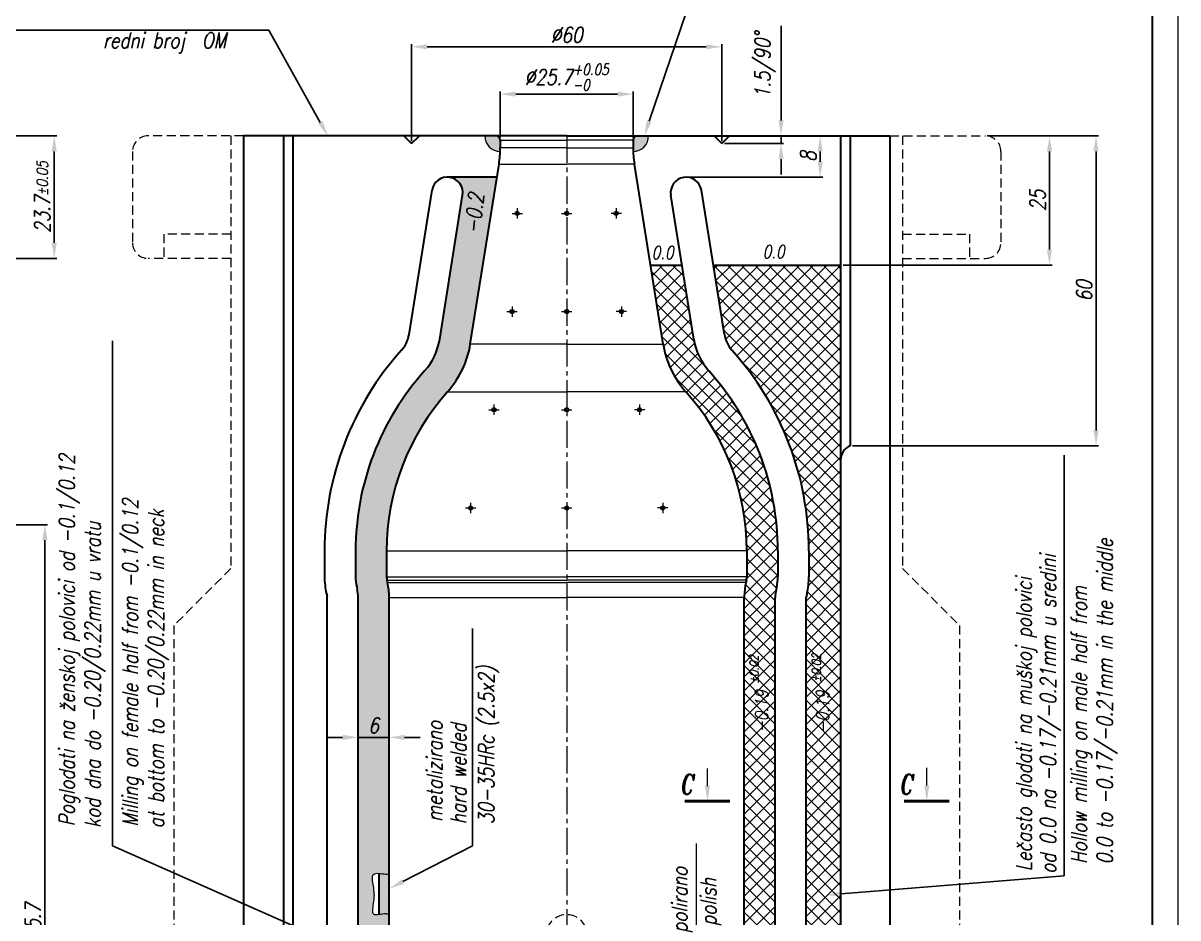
# Model space of a CAD drawing. Extents: x -409 to 828, y -94 to 506.
# Drawn here: x 208.1 to 431.5, y 128.1 to 301.3 of the extents above; entities that cross this region are included whole.
import ezdxf
from ezdxf import colors
from ezdxf.entities.mleader import LeaderData, LeaderLine
from ezdxf.math import Vec2, Vec3

# ---------------------------------------------------------------- set-up
doc = ezdxf.new("R2010")
doc.units = 0
doc.header["$LTSCALE"] = 7
doc.header["$MEASUREMENT"] = 0
doc.linetypes.add('CENTER2', pattern=[1.125, 0.75, -0.125, 0.125, -0.125])
doc.linetypes.add('HIDDEN', pattern=[0.375, 0.25, -0.125])
doc.layers.get('0').update_dxf_attribs({"linetype": 'CONTINUOUS', "lineweight": 15})
for name, color, linetype, lineweight in [('1', 1, 'CENTER2', 15), ('2', 2, 'HIDDEN', 15), ('3', 3, 'CONTINUOUS', 30), ('4', 5, 'CONTINUOUS', 50), ('8', 252, 'CONTINUOUS', 15), ('ENGLISH', 252, 'CONTINUOUS', 18)]:
    doc.layers.add(name, color=color, linetype=linetype, lineweight=lineweight)
doc.styles.add('ITALICT', font='ITALICT.shx', dxfattribs={"width": 0.8, "height": 3})
doc.styles.get("Standard").update_dxf_attribs({"font": 'isocp.shx', "height": 3})
doc.dimstyles.get("Standard").update_dxf_attribs({"dimtxt": 3, "dimasz": 3, "dimexe": 0.5, "dimexo": 0.5, "dimgap": 0.8, "dimtad": 1, "dimdsep": 46, "dimtxsty": 'ITALICT', "dimcen": 0.09, "dimazin": 2, "dimtfac": 1, "dimtmove": 0, "dimatfit": 3, "dimfxl": 1, "dimtolj": 1, "dimtzin": 0, "dimarcsym": 0})
doc.dimstyles.new('Standard$0', dxfattribs={"dimtxt": 3, "dimasz": 3, "dimexe": 0.5, "dimexo": 0.5, "dimgap": 0.8, "dimtad": 1, "dimdsep": 46, "dimtxsty": 'ITALICT', "dimcen": 0.09, "dimazin": 2, "dimtfac": 1, "dimtmove": 0, "dimatfit": 3, "dimfxl": 1, "dimtolj": 1, "dimtzin": 0, "dimarcsym": 0})

# ---------------------------------------------------------------- blocks, each defined once
blk = doc.blocks.new('*D11')
at = {"color": 0, "linetype": 'ByBlock', "lineweight": -2, "transparency": 16777216}
for p, q in [((300.4060759354109, 279.1682538731642), (300.4060759354109, 288.0477000788716)), ((303.4060759354109, 287.5477000788716), (323.106075935411, 287.5477000788716)), ((326.106075935411, 279.1682538731645), (326.106075935411, 288.0477000788716))]:
    blk.add_line(p, q, dxfattribs=at)
at = {"color": 0, "transparency": 16777216}
for points in [[(303.4060759354109, 288.0477000788716), (303.4060759354109, 287.0477000788716), (300.4060759354109, 287.5477000788716)], [(323.106075935411, 287.0477000788716), (323.106075935411, 288.0477000788716), (326.106075935411, 287.5477000788716)]]:
    blk.add_solid(points, dxfattribs=at)
at = {"color": 0, "transparency": 16777216, "insert": (313.256075935411, 290.8327000788716), "char_height": 3, "attachment_point": 5, "style": 'ITALICT'}
blk.add_mtext('\\A1;%%c25.7{}{\\H0.71x;\\C3;\\S+0.05^ -0;}', dxfattribs=at)
blk = doc.blocks.new('*D22')
at = {"color": 0, "lineweight": -2, "transparency": 16777216}
for p, q in [((161.2258858793589, 279.4682538731645), (214.6031595607306, 279.4682538731645)), ((214.1031595607306, 276.4682538731645), (214.1031595607306, 258.7682538731644)), ((161.2258858793589, 255.7682538731644), (214.6031595607306, 255.7682538731644))]:
    blk.add_line(p, q, dxfattribs=at)
at = {"color": 0, "transparency": 16777216}
for points in [[(213.6031595607306, 276.4682538731645), (214.6031595607306, 276.4682538731645), (214.1031595607306, 279.4682538731645)], [(213.6031595607306, 258.7682538731644), (214.6031595607306, 258.7682538731644), (214.1031595607306, 255.7682538731644)]]:
    blk.add_solid(points, dxfattribs=at)
at = {"color": 0, "transparency": 16777216, "insert": (211.8031595607306, 267.6182538731645), "char_height": 3, "attachment_point": 5, "rotation": 90, "style": 'ITALICT'}
blk.add_mtext('\\A1;23.7{}{\\H0.71x;\\C3;%%p0.05}', dxfattribs=at)
blk = doc.blocks.new('*D33')
at = {"color": 0, "lineweight": -2, "transparency": 16777216}
for p, q in [((283.2560759354109, 278.4682538731645), (283.2560759354109, 297.208543599171)), ((343.2560759354109, 278.4682538731645), (343.2560759354109, 297.208543599171)), ((286.2560759354109, 296.708543599171), (340.2560759354109, 296.708543599171))]:
    blk.add_line(p, q, dxfattribs=at)
at = {"color": 0, "transparency": 16777216}
for points in [[(286.2560759354109, 297.208543599171), (286.2560759354109, 296.208543599171), (283.2560759354109, 296.708543599171)], [(340.2560759354109, 297.208543599171), (340.2560759354109, 296.208543599171), (343.2560759354109, 296.708543599171)]]:
    blk.add_solid(points, dxfattribs=at)
at = {"color": 0, "transparency": 16777216, "insert": (313.2560759354109, 299.008543599171), "char_height": 3, "attachment_point": 5, "style": 'ITALICT'}
blk.add_mtext('\\A1;%%c60', dxfattribs=at)
blk = doc.blocks.new('*D34')
at = {"color": 0, "lineweight": -2, "transparency": 16777216}
for p, q in [((354.7206842005839, 282.4682538731645), (354.7206842005839, 300.7825395874502)), ((354.7206842005839, 277.9682538731645), (354.7206842005839, 279.4682538731645)), ((343.7560759354109, 277.9682538731645), (355.2206842005839, 277.9682538731645)), ((354.7206842005839, 274.9682538731645), (354.7206842005839, 271.9682538731645))]:
    blk.add_line(p, q, dxfattribs=at)
at = {"color": 0, "transparency": 16777216}
for points in [[(354.2206842005839, 282.4682538731645), (355.2206842005839, 282.4682538731645), (354.7206842005839, 279.4682538731645)], [(354.2206842005839, 274.9682538731645), (355.2206842005839, 274.9682538731645), (354.7206842005839, 277.9682538731645)]]:
    blk.add_solid(points, dxfattribs=at)
at = {"color": 0, "transparency": 16777216, "insert": (351.6349699148695, 293.1253967303074), "char_height": 3, "attachment_point": 5, "rotation": 90, "style": 'ITALICT'}
blk.add_mtext('\\A1;1.5/90%%D', dxfattribs=at)
blk = doc.blocks.new('*D35')
at = {"color": 0, "lineweight": -2, "transparency": 16777216}
for p, q in [((362.7995983429122, 279.4682538731645), (362.7995983429122, 279.4682538731645)), ((362.2995983429122, 274.4682538731645), (362.2995983429122, 276.4682538731645)), ((336.8530446913778, 271.4682538731645), (362.7995983429122, 271.4682538731645))]:
    blk.add_line(p, q, dxfattribs=at)
at = {"color": 0, "transparency": 16777216}
for points in [[(362.7995983429122, 276.4682538731645), (361.7995983429122, 276.4682538731645), (362.2995983429122, 279.4682538731645)], [(361.7995983429122, 274.4682538731645), (362.7995983429122, 274.4682538731645), (362.2995983429122, 271.4682538731645)]]:
    blk.add_solid(points, dxfattribs=at)
at = {"color": 0, "transparency": 16777216, "insert": (359.9995983429122, 275.4682538731645), "char_height": 3, "attachment_point": 5, "rotation": 90, "style": 'ITALICT'}
blk.add_mtext('\\A1;8', dxfattribs=at)
blk = doc.blocks.new('*D38')
at = {"color": 0, "lineweight": -2, "transparency": 16777216}
for p, q in [((394.756075935411, 279.4682538731645), (416.1579726060618, 279.4682538731645)), ((415.6579726060618, 222.4682538731645), (415.6579726060618, 276.4682538731645)), ((368.5759210578985, 219.4682538731645), (416.1579726060618, 219.4682538731645))]:
    blk.add_line(p, q, dxfattribs=at)
at = {"color": 0, "transparency": 16777216}
for points in [[(415.1579726060618, 276.4682538731645), (416.1579726060618, 276.4682538731645), (415.6579726060618, 279.4682538731645)], [(415.1579726060618, 222.4682538731645), (416.1579726060618, 222.4682538731645), (415.6579726060618, 219.4682538731645)]]:
    blk.add_solid(points, dxfattribs=at)
at = {"color": 0, "transparency": 16777216, "insert": (413.3579726060618, 249.4682538731646), "char_height": 3, "attachment_point": 5, "rotation": 90, "style": 'ITALICT'}
blk.add_mtext('\\A1;60', dxfattribs=at)
blk = doc.blocks.new('*D91')
at = {"color": 0, "lineweight": -2, "transparency": 16777216}
for p, q in [((148.2258858793589, 204.2182538731645), (212.8001589766388, 204.2182538731645)), ((212.3001589766388, 51.51825387316444), (212.3001589766388, 201.2182538731645)), ((147.3758858793589, 48.51825387316444), (212.8001589766388, 48.51825387316444))]:
    blk.add_line(p, q, dxfattribs=at)
at = {"color": 0, "transparency": 16777216}
for points in [[(212.8001589766388, 201.2182538731645), (211.8001589766388, 201.2182538731645), (212.3001589766388, 204.2182538731645)], [(211.8001589766388, 51.51825387316444), (212.8001589766388, 51.51825387316444), (212.3001589766388, 48.51825387316444)]]:
    blk.add_solid(points, dxfattribs=at)
at = {"color": 0, "transparency": 16777216, "insert": (210.0001589766388, 126.3682538731645), "char_height": 3, "attachment_point": 5, "rotation": 90, "style": 'ITALICT'}
blk.add_mtext('\\A1;155.7', dxfattribs=at)
blk = doc.blocks.new('*D92')
at = {"color": 0, "lineweight": -2, "transparency": 16777216}
for p, q in [((394.756075935411, 279.4682538731645), (407.1579726060618, 279.4682538731645)), ((406.6579726060618, 257.4682538731645), (406.6579726060618, 276.4682538731645)), ((366.7560684379132, 254.4682538731645), (407.1579726060618, 254.4682538731645))]:
    blk.add_line(p, q, dxfattribs=at)
at = {"color": 0, "transparency": 16777216}
for points in [[(406.1579726060618, 276.4682538731645), (407.1579726060618, 276.4682538731645), (406.6579726060618, 279.4682538731645)], [(406.1579726060618, 257.4682538731645), (407.1579726060618, 257.4682538731645), (406.6579726060618, 254.4682538731645)]]:
    blk.add_solid(points, dxfattribs=at)
at = {"color": 0, "transparency": 16777216, "insert": (404.3579726060617, 266.9682538731646), "char_height": 3, "attachment_point": 5, "rotation": 90, "style": 'ITALICT'}
blk.add_mtext('\\A1;25', dxfattribs=at)
blk = doc.blocks.new('A$C06FE1C3C')
for p, q in [((-9.216942304081613, 5.321404120366878), (-9.216942304081726, 21.93393001629147)), ((-9.216942304081613, 5.321404120366878), (0, 0)), ((-4.758051151250129, 2.747062112992353), (-4.758051151250129, -2.747062112991898)), ((-4.758051151250129, -2.747062112991898), (0, 0))]:
    blk.add_line(p, q)
at = {"style": 'ITALICT', "width": 0.8}
for s, p in [('polirano', (-11.02327012145417, 4.682378787351581)), ('N5', (-5.37577021629204, -2.364104310320499))]:
    blk.add_text(s, height=3, rotation=90, dxfattribs=at).set_placement(p)
at = {"layer": 'ENGLISH', "style": 'ITALICT', "width": 0.8}
blk.add_text('polish', height=3, rotation=90, dxfattribs=at).set_placement((-5.45181787415828, 6.02467404780532))
blk = doc.blocks.new('*D138')
at = {"color": 0, "lineweight": -2, "transparency": 16777216}
for p, q in [((272.9060759354109, 163.5602757656089), (272.9060759354109, 162.575832719063)), ((278.9060759354109, 163.5602757656089), (278.9060759354109, 162.575832719063)), ((269.9060759354109, 163.075832719063), (266.9060759354109, 163.075832719063)), ((272.9060759354109, 163.075832719063), (278.9060759354109, 163.075832719063)), ((281.9060759354109, 163.075832719063), (284.9060759354109, 163.075832719063))]:
    blk.add_line(p, q, dxfattribs=at)
at = {"color": 0, "transparency": 16777216}
for points in [[(269.9060759354109, 162.575832719063), (269.9060759354109, 163.575832719063), (272.9060759354109, 163.075832719063)], [(281.9060759354109, 163.575832719063), (281.9060759354109, 162.575832719063), (278.9060759354109, 163.075832719063)]]:
    blk.add_solid(points, dxfattribs=at)
at = {"color": 0, "transparency": 16777216, "insert": (275.9060759354109, 165.375832719063), "char_height": 3, "attachment_point": 5, "style": 'ITALICT'}
blk.add_mtext('\\A1;6', dxfattribs=at)

msp = doc.modelspace()

# ---------------------------------------------------------------- hatches: boundary and pattern name
h = msp.add_hatch(color=256)
h.paths.add_polyline_path([(300.3938230578495, 276.4682788954368, 0.008751697900614546), (300.4060759354109, 277.1682538731651), (300.406075935411, 278.6682538731645, 0.4142135623731159), (299.606075935411, 279.4682538731645), (297.4060759354109, 279.4682538731645, 0.4130178027874631)])
h.paths.add_polyline_path([(329.106075935411, 279.4682538731645), (326.9060759354109, 279.4682538731645, 0.4142135623731575), (326.106075935411, 278.6682538731645), (326.1060759354111, 277.168253873165, 0.008751697900856026), (326.1183288129723, 276.4682788954369, 0.4130178027874687)])
h.paths.add_polyline_path([(279.5333580301135, 81.68490422489064, 0.3883639287279852), (277.9869984266874, 77.94219247158607), (280.806075935411, 78.96825387316424, -0.04156546422478501)])
h.paths.add_polyline_path([(346.9787938407084, 81.68490422489063, -0.04156546422474881), (345.7060759354109, 78.96825387316423), (348.5251534441345, 77.94219247158607, 0.3883639287280085)])
h = msp.add_hatch(color=256)
edge = h.paths.add_edge_path()
edge.add_line((278.9060759354109, 128.749150808498), (278.9060759354109, 136.6569033915222))
edge.add_spline(control_points=[(278.9060759354109, 136.6569033915222), (278.7111361818278, 136.6316320815887), (278.0788908116548, 136.593524076839), (277.3439625013536, 136.7244050142592), (276.9060759354109, 136.7590594728285)], knot_values=[12.88535559691017, 12.88535559691017, 12.88535559691017, 12.88535559691017, 13.45474705240209, 14.65990577354279, 14.65990577354279, 14.65990577354279, 14.65990577354279], degree=3, periodic=0)
edge.add_line((276.9060759354109, 136.7590594728285), (276.9060759354109, 128.7580115705303))
edge.add_spline(control_points=[(276.9060759354109, 128.7580115705303), (277.3490678178024, 128.8234984230441), (278.1112971713142, 128.9903799768045), (278.7154404899704, 128.8265460481843), (278.9060759354109, 128.749150808498)], knot_values=[0.9986181735380555, 0.9986181735380555, 0.9986181735380555, 0.9986181735380555, 2.230428748431357, 2.846924456898224, 2.846924456898224, 2.846924456898224, 2.846924456898224], degree=3, periodic=0)
edge = h.paths.add_edge_path(flags=16)
edge.add_arc((278.0442163523935, 132.9000203592459), 0.6094960017037465, 0, 180)
edge.add_arc((278.0442163523935, 132.9000203592459), 0.6094960017037465, 180, 360)
h.paths.add_polyline_path([(278.6537123540973, 132.9000203592459, 0.9999999999999999), (277.4347203506898, 132.9000203592459, 0.9999999999999999)], flags=16)
at = {"layer": '8'}
h = msp.add_hatch(dxfattribs=at)
h.set_pattern_fill('DOTS', color=256, scale=15, angle=45, style=0)
h.set_pattern_definition([(45, (-2402.384704347104, -16.39003220883933), (-0.331456303681194, 0.9943689110435826), [0, -0.9375])])
edge = h.paths.add_edge_path()
edge.add_arc((265.9060759354054, 96.96825387316501), 7.000000000005518, 347.3196165081959, 360, ccw=False)
edge.add_line((272.7353442280935, 95.43166850730967), (272.6255881305325, 94.94386362926039))
edge.add_arc((281.4060759354128, 92.96825387316419), 9.000000000001883, 167.3196165081917, 179.9999999999981)
edge.add_line((272.4060759354109, 92.96825387316419), (272.4060759354109, 75.9109006267262))
edge.add_line((272.4060759354109, 75.9109006267262), (280.806075935411, 78.96825387316423))
edge.add_arc((296.4810759354108, 87.96825387316437), 18.07499999999987, 179.9999999999996, 209.8628343562758, ccw=False)
edge.add_line((278.4060759354109, 87.96825387316437), (278.4060759354109, 92.96825387316403))
edge.add_arc((281.4060759354147, 92.96825387316403), 3.000000000003755, 167.3196165081961, 180, ccw=False)
edge.add_line((278.4792466671182, 93.62679045853011), (278.5890027646792, 94.11459533657913))
edge.add_arc((265.9060759354075, 96.96825387316485), 13.00000000000342, 347.3196165081916, 359.9999999999984)
edge.add_line((278.9060759354109, 96.96825387316449), (278.9060759354109, 128.749150808498))
edge.add_spline(control_points=[(278.9060759354109, 128.749150808498), (278.7154404899704, 128.8265460481843), (278.1112971713143, 128.9903799768045), (277.3490678178024, 128.8234984230441), (276.906075935411, 128.7580115705303)], knot_values=[0.9986181735380553, 0.9986181735380553, 0.9986181735380553, 0.9986181735380553, 1.615113882004922, 2.846924456898192, 2.846924456898192, 2.846924456898192, 2.846924456898192], degree=3, periodic=0)
edge.add_spline(control_points=[(276.906075935411, 128.7580115705303), (276.5158110667747, 128.7003192765864), (275.3973166106425, 128.6272526844447), (276.1901901338948, 131.8353702153751), (275.9772093064571, 133.7703924849665), (275.3908546349641, 136.737628473534), (276.4678172810602, 136.7937433785727), (276.9060759354109, 136.7590594728285)], knot_values=[2.846924456898192, 2.846924456898192, 2.846924456898192, 2.846924456898192, 3.932119042406433, 6.418787099885904, 9.439016894986786, 11.67917280783765, 12.88535559691017, 12.88535559691017, 12.88535559691017, 12.88535559691017], degree=3, periodic=0)
edge.add_spline(control_points=[(276.9060759354109, 136.7590594728285), (277.3439625013535, 136.7244050142592), (278.0788908116548, 136.593524076839), (278.7111361818278, 136.6316320815887), (278.9060759354109, 136.6569033915222)], knot_values=[12.88535559691017, 12.88535559691017, 12.88535559691017, 12.88535559691017, 14.09051431805087, 14.65990577354279, 14.65990577354279, 14.65990577354279, 14.65990577354279], degree=3, periodic=0)
edge.add_line((278.9060759354109, 136.6569033915222), (278.9060759354109, 190.1682538731641))
edge.add_arc((265.9060759354078, 190.1682538731641), 13.00000000000313, 0, 12.68038349180704)
edge.add_line((278.5890027646792, 193.0219124097498), (278.4792466671182, 193.5097172877989))
edge.add_arc((281.4060759354144, 194.1682538731649), 3.000000000003524, 180, 192.6803834918013, ccw=False)
edge.add_line((278.4060759354109, 194.1682538731649), (278.4060759354109, 199.1682538731646))
edge.add_arc((324.4661850796264, 199.1682538731646), 46.06010914421559, 138.0402976089024, 180, ccw=False)
edge.add_arc((276.8301104551433, 241.9993404568542), 18.00000000000042, 318.0402976089027, 350.9507970540719)
edge.add_line((294.606075935411, 239.1682538731645), (299.7503307864167, 271.4682538731646))
edge.add_line((299.7503307864167, 271.4682538731646), (290.1591071794441, 271.4682538731645))
edge.add_arc((290.1591071794441, 268.4682538731645), 3.000000000000051, -9.049202945928016, 90, ccw=False)
edge.add_line((293.1217680928219, 267.9964061092163), (288.6807541086552, 240.1119494010609))
edge.add_arc((276.8301104551442, 241.9993404568538), 11.99999999999946, 318.0402976089019, 350.9507970540722, ccw=False)
edge.add_arc((324.4661850796271, 199.1682538731645), 52.06010914421618, 138.0402976089029, 180)
edge.add_line((272.4060759354109, 199.1682538731645), (272.4060759354109, 194.168253873165))
edge.add_arc((281.4060759354168, 194.168253873165), 9.000000000005912, 180, 192.6803834918033)
edge.add_line((272.6255881305327, 192.1926441170681), (272.7353442280935, 191.7048392390193))
edge.add_arc((265.9060759354056, 190.1682538731639), 7.000000000005286, -1.1368683772161603e-13, 12.680383491803127, ccw=False)
edge.add_line((272.9060759354109, 190.1682538731639), (272.9060759354109, 121.0976675978491))
edge.add_line((272.9060759354109, 121.0976675978491), (272.9060759354109, 96.96825387316449))
h.paths.add_polyline_path([(292.6485902136717, 260.3095547576244), (293.6871386163072, 269.9825335778327), (298.1614239736724, 269.5021477528251), (297.1228755710368, 259.8291689326168)], flags=24)
h.paths.add_polyline_path([(273.1594915543179, 78.27810486001545), (273.1594915543179, 87.66381914572975), (277.6594915543179, 87.66381914572975), (277.6594915543179, 78.27810486001545)], flags=24)
h.paths.add_polyline_path([(274.2989330782681, 168.375832719063), (277.5132187925538, 168.375832719063), (277.5132187925538, 162.375832719063), (274.2989330782681, 162.375832719063)], flags=24)
h = msp.add_hatch(dxfattribs=at)
h.set_pattern_fill('ANSI37', color=256, scale=15, angle=90, style=0)
h.set_pattern_definition([(135, (-2402.384704347105, -16.39003220883933), (-1.325825214724777, -1.325825214724776), []), (225, (-2402.384704347105, -16.39003220883933), (1.325825214724776, -1.325825214724777), [])])
h.paths.add_polyline_path([(366.2560684379132, 111.2763786276751), (366.2560684379132, 132.7845322816052), (366.2560684379132, 216.7101291186538), (366.2560684379132, 254.4682538731645), (341.620562355923, 254.4682538731646), (343.7567195889223, 241.0556449289577, 0.1445943923080124), (345.2203498643346, 237.9876938497027, -0.1851571794569723), (360.1060759354108, 199.1682538731646), (360.1060759354108, 194.1682538731645, -0.05538513813722223), (359.7402222768748, 190.8755709463377), (359.6304661793133, 190.3877660682865, 0.05538513813730972), (359.6060759354108, 190.168253873164), (359.6060759354108, 96.96825387316488, 0.05538513813647496), (359.6304661793138, 96.7487416780402), (359.7402222768749, 96.26093679999067, -0.05538513813729836), (360.1060759354108, 92.96825387316433), (360.1060759354108, 83.51825387316454), (366.2560684379133, 83.51825387316453)])
h.paths.add_polyline_path([(335.5449429967445, 254.4682538731646), (329.4693236375662, 254.4682538731644), (331.9060759354109, 239.1682538731645, 0.1445943923080093), (336.2969667616474, 229.9644006354001, -0.1851571794569786), (348.106075935411, 199.1682538731645), (348.106075935411, 194.1682538731645, -0.05538513813745093), (348.0329052037036, 193.5097172877989), (347.9231491061427, 193.0219124097498, 0.0553851381374138), (347.606075935411, 190.168253873164), (347.606075935411, 120.5835579611654), (347.606075935411, 96.96825387316473, 0.05538513813731761), (347.9231491061427, 94.11459533657913), (348.0329052037038, 93.62679045852975, -0.05538513813725777), (348.106075935411, 92.96825387316404), (348.106075935411, 87.96825387316436, -0.06226876810481003), (347.5497267110843, 83.51825387316443), (354.1060759354108, 83.51825387316451), (354.1060759354108, 92.96825387316423, 0.0553851381373467), (353.8865637402891, 94.94386362926043), (353.7768076427276, 95.43166850731217, -0.05538513813732111), (353.6060759354108, 96.96825387316449), (353.6060759354108, 190.1682538731645, -0.05538513813734312), (353.7768076427282, 191.7048392390193), (353.8865637402891, 192.1926441170679, 0.055385138137321), (354.1060759354108, 194.168253873165), (354.1060759354108, 199.1682538731645, 0.1851571794569735), (340.7586583129907, 233.9760472425516, -0.1445943923080111), (337.8313977621666, 240.1119494010609)])
h.paths.add_polyline_path([(349.0931728911069, 163.5828180134756), (349.0931728911069, 173.6899608706184), (352.8431728911069, 173.6899608706184), (352.8431728911069, 163.5828180134756)], flags=24)
h.paths.add_polyline_path([(360.2484282162009, 173.8098828269981), (360.2484282162009, 181.1515494936648), (362.8734282162009, 181.1515494936648), (362.8734282162009, 173.8098828269981)], flags=24)
h.paths.add_polyline_path([(360.5286831318019, 93.07362042830411), (366.2548736079924, 93.07362042830411), (366.2548736079924, 89.32362042830411), (360.5286831318019, 89.32362042830411)], flags=24)
h.paths.add_polyline_path([(348.1969488001714, 173.542303776847), (348.1969488001714, 180.8839704435136), (350.8219488001714, 180.8839704435136), (350.8219488001714, 173.542303776847)], flags=24)
h.paths.add_polyline_path([(360.8829993815255, 163.4743191670121), (360.8829993815255, 173.5814620241549), (364.6329993815255, 173.5814620241549), (364.6329993815255, 163.4743191670121)], flags=24)

# ---------------------------------------------------------------- linework, layer by layer
for p, q in [((431.4996989140276, 506.4649973084856), (431.4996989140282, -94.1370504057216)), ((340.4873238175284, 153.648962474787), (340.4873238175284, 157.0723200018504)), ((382.920515918048, 153.7558779411614), (382.920515918048, 157.1792354682248))]:
    msp.add_line(p, q)
for centre, start, end in [((300.4060759354109, 279.4682538731645), 180, 269.7659866256655), ((326.106075935411, 279.4682538731645), 270.2340133743345, 0)]:
    msp.add_arc(centre, 3, start, end)
msp.add_open_spline([(278.9060759354109, 128.749150808498), (278.7154404899704, 128.8265460481843), (277.7565869892525, 129.086571659894), (275.2491587988903, 128.0277779141475), (276.1901901338948, 131.8353702153751), (275.9772093064571, 133.7703924849665), (275.2815771338664, 137.290625063758), (277.6491461394469, 136.5676216143106), (278.7111361818278, 136.6316320815887), (278.906075935411, 136.6569033915222)], degree=3, knots=[0.9986181735380553, 0.9986181735380553, 0.9986181735380553, 0.9986181735380553, 1.615113882004922, 3.932119042406433, 6.418787099885904, 9.439016894986786, 11.67917280783765, 14.09051431805087, 14.65990577354279, 14.65990577354279, 14.65990577354279, 14.65990577354279])
for points in [[(340.9873238175284, 153.7558779411614), (339.9873238175284, 153.7558779411614), (340.4873238175284, 150.7558779411613)], [(383.420515918048, 153.7558779411614), (382.420515918048, 153.7558779411614), (382.920515918048, 150.7558779411613)]]:
    msp.add_solid(points)
at = {"layer": '1'}
for p, q in [((313.2560759354109, 279.4682538731645), (313.2560759354108, 48.51825387316433)), ((302.6730444436525, 264.4682538731645), (304.6730444436525, 264.4682538731645)), ((303.6730444436525, 265.4682538731645), (303.6730444436525, 263.4682538731645)), ((312.2560759354109, 264.4682538731645), (314.2560759354109, 264.4682538731645)), ((323.8391074271694, 264.4682538731645), (321.8391074271694, 264.4682538731645)), ((322.8391074271694, 265.4682538731645), (322.8391074271694, 263.4682538731645)), ((302.6730444436525, 246.4682538731645), (302.6730444436525, 244.4682538731645)), ((323.8391074271694, 246.4682538731645), (323.8391074271694, 244.4682538731645)), ((301.6730444436525, 245.4682538731645), (303.6730444436525, 245.4682538731645)), ((312.2560759354109, 245.4682538731645), (314.2560759354109, 245.4682538731645)), ((324.8391074271694, 245.4682538731645), (322.8391074271694, 245.4682538731645)), ((298.1730444436525, 226.4682538731645), (300.1730444436525, 226.4682538731645)), ((299.1730444436525, 227.4682538731645), (299.1730444436525, 225.4682538731645)), ((312.2560759354109, 226.4682538731645), (314.2560759354109, 226.4682538731645)), ((328.3391074271694, 226.4682538731645), (326.3391074271694, 226.4682538731645)), ((327.3391074271694, 227.4682538731645), (327.3391074271694, 225.4682538731645)), ((294.6730444436525, 208.4682538731645), (294.6730444436525, 206.4682538731645)), ((331.8391074271694, 208.4682538731645), (331.8391074271694, 206.4682538731645)), ((293.6730444436525, 207.4682538731645), (295.6730444436525, 207.4682538731645)), ((312.2560759354109, 207.4682538731645), (314.2560759354109, 207.4682538731645)), ((332.8391074271694, 207.4682538731645), (330.8391074271694, 207.4682538731645))]:
    msp.add_line(p, q, dxfattribs=at)
at = {"layer": '2'}
for p, q in [((250.7560759354109, 279.4682538731645), (232.2560759354109, 279.4682538731645)), ((248.3060759354109, 279.4682538731645), (248.3060759354109, 195.7682538731646)), ((375.7560759354109, 279.4682538731645), (394.256075935411, 279.4682538731645)), ((378.206075935411, 279.4682538731645), (378.206075935411, 195.7682538731646)), ((229.2560759354109, 276.4682538731645), (229.2560759354108, 258.7682538731644)), ((397.256075935411, 276.4682538731645), (397.2560759354108, 258.7682538731644)), ((248.3060759354111, 260.4682538731645), (235.3060759354111, 260.4682538731645)), ((235.3060759354111, 260.4682538731645), (235.3060759354113, 255.7682538731644)), ((378.2060759354108, 260.4682538731645), (391.2060759354108, 260.4682538731645)), ((391.2060759354108, 260.4682538731645), (391.2060759354105, 255.7682538731644)), ((248.3060759354111, 255.7682538731644), (232.2560759354108, 255.7682538731644)), ((378.2060759354108, 255.7682538731644), (394.2560759354108, 255.7682538731644)), ((248.3060759354109, 195.7682538731646), (237.2560759354112, 184.7182538731645)), ((378.206075935411, 195.7682538731646), (389.2560759354107, 184.7182538731645)), ((237.2560759354112, 184.7182538731645), (237.2560759354109, 51.51825387316444)), ((389.2560759354107, 184.7182538731645), (389.2560759354112, 51.51825387316444))]:
    msp.add_line(p, q, dxfattribs=at)
for centre, radius, start, end in [((232.2560759354109, 276.4682538731645), 3, 90, 180), ((394.256075935411, 276.4682538731645), 3, 0, 90), ((232.2560759354108, 258.7682538731644), 3, 180, 270), ((394.2560759354108, 258.7682538731644), 3, 270, 0), ((313.2560759354109, 124.7682538731644), 4, 270, 206.7051402965727)]:
    msp.add_arc(centre, radius, start, end, dxfattribs=at)
at = {"layer": '3'}
for p, q in [((426.4996989140276, 501.4649973084855), (426.4996989140282, -89.1370504057216)), ((313.2560759354109, 279.4682538731645), (250.7560759354107, 279.4682538731645)), ((250.7560759354109, 279.4682538731645), (250.756075935411, 48.51825387316445)), ((258.4362312757232, 279.4682538731645), (258.4362312757232, 48.51825387316445)), ((260.2560836188025, 279.4682538731645), (260.2560836188026, 48.51825387316439)), ((283.2560759354109, 277.9682538731645), (281.7560759354114, 279.4682538731645)), ((283.2560759354109, 277.9682538731645), (284.7560759354105, 279.4682538731645)), ((313.2560759354109, 279.4682538731645), (375.7560759354112, 279.4682538731645)), ((343.2560759354109, 277.9682538731645), (341.7560759354114, 279.4682538731645)), ((343.2560759354109, 277.9682538731645), (344.7560759354105, 279.4682538731645)), ((366.2560684379132, 279.4682538731645), (366.2560684379133, 58.51825387316444)), ((368.0759210578985, 279.4682538731645), (368.0759210578985, 219.4682538731645)), ((375.7560759354109, 279.4682538731645), (375.7560759354108, 48.51825387316441)), ((300.4060759354109, 278.6682538731645), (300.4060759354109, 277.1682538731645)), ((326.106075935411, 278.6682538731645), (326.106075935411, 277.1682538731645)), ((294.606075935411, 239.1682538731645), (300.1571486912634, 274.0226021135094)), ((331.9060759354109, 239.1682538731645), (326.3550031795584, 274.0226021135094)), ((299.7503307864167, 271.4682538731646), (290.1591071794441, 271.4682538731645)), ((282.7554322818995, 241.0556449289575), (287.1964462660662, 268.9401016371128)), ((343.7567195889223, 241.0556449289575), (339.3157056047556, 268.9401016371128)), ((288.6807541086552, 240.111949401061), (293.1217680928219, 267.9964061092163)), ((337.8313977621665, 240.111949401061), (333.3903837779998, 267.9964061092163)), ((329.4693236375662, 254.4682538731645), (335.5449429967445, 254.4682538731646)), ((341.620562355923, 254.4682538731646), (366.2560684379132, 254.4682538731645)), ((266.4060759354109, 199.1682538731645), (266.4060759354109, 194.1682538731645)), ((272.4060759354109, 199.1682538731645), (272.4060759354109, 194.1682538731645)), ((278.4060759354109, 199.1682538731645), (278.4060759354109, 194.1682538731645)), ((348.106075935411, 199.1682538731645), (348.106075935411, 194.1682538731645)), ((354.1060759354108, 199.1682538731645), (354.1060759354108, 194.1682538731645)), ((360.1060759354108, 199.1682538731645), (360.1060759354108, 194.1682538731645)), ((272.6255881305327, 192.1926441170681), (272.7353442280935, 191.7048392390193)), ((278.4792466671183, 193.5097172877986), (278.5890027646792, 193.0219124097498)), ((348.0329052037036, 193.5097172877986), (347.9231491061427, 193.0219124097498)), ((353.8865637402891, 192.1926441170681), (353.7768076427282, 191.7048392390193)), ((266.771929593947, 190.8755709463375), (266.8816856915079, 190.3877660682888)), ((266.9060759354109, 96.96825387316449), (266.9060759354109, 190.1682538731645)), ((272.9060759354109, 96.96825387316449), (272.9060759354109, 190.1682538731645)), ((278.9060759354109, 96.96825387316449), (278.9060759354109, 190.1682538731645)), ((347.606075935411, 96.96825387316449), (347.606075935411, 190.1682538731645)), ((353.6060759354108, 96.96825387316449), (353.6060759354108, 190.1682538731645)), ((359.6060759354108, 96.96825387316449), (359.6060759354108, 190.1682538731645)), ((359.7402222768747, 190.8755709463375), (359.6304661793138, 190.3877660682888)), ((276.9060759354109, 136.7590594728285), (276.9060759354109, 128.7580115705303))]:
    msp.add_line(p, q, dxfattribs=at)
for centre in [(303.6730444436525, 264.4682538731645), (313.2560759354109, 264.4682538731645), (322.8391074271694, 264.4682538731645), (302.6730444436525, 245.4682538731645), (313.2560759354109, 245.4682538731645), (323.8391074271694, 245.4682538731645), (299.1730444436525, 226.4682538731645), (313.2560759354109, 226.4682538731645), (327.3391074271694, 226.4682538731645), (294.6730444436525, 207.4682538731645), (313.2560759354109, 207.4682538731645), (331.8391074271694, 207.4682538731645)]:
    msp.add_circle(centre, 0.35, dxfattribs=at)
for centre, radius, start, end in [((299.606075935411, 278.6682538731645), 0.8, 0, 90), ((326.9060759354109, 278.6682538731645), 0.8, 90, 180), ((280.4060759354109, 277.1682538731645), 20, 350.9507970540722, 0), ((346.106075935411, 277.1682538731645), 20, 180, 189.0492029459278), ((290.1591071794441, 268.4682538731645), 3.00000000000006, 350.9507970540725, 170.9507970540718), ((336.3530446913776, 268.4682538731645), 3.00000000000006, 9.049202945928196, 189.0492029459271), ((276.8301104551437, 241.9993404568541), 6, 318.0402976089026, 350.9507970540722), ((276.8301104551437, 241.9993404568541), 12, 318.0402976089027, 350.9507970540721), ((276.8301104551437, 241.9993404568541), 18, 318.0402976089028, 350.9507970540721), ((349.6820414156782, 241.9993404568541), 18, 189.0492029459279, 221.9597023910972), ((349.682041415678, 241.9993404568541), 12, 189.0492029459279, 221.9597023910974), ((349.682041415678, 241.9993404568541), 6, 189.0492029459278, 221.9597023910975), ((324.466185079627, 199.1682538731645), 58.06010914421609, 138.0402976089029, 180), ((302.0459667911948, 199.1682538731645), 58.06010914421609, 0, 41.95970239109713), ((324.466185079627, 199.1682538731645), 52.06010914421609, 138.0402976089029, 180), ((302.0459667911948, 199.1682538731645), 52.06010914421609, 0, 41.95970239109712), ((324.466185079627, 199.1682538731645), 46.06010914421609, 138.0402976089029, 180), ((302.0459667911949, 199.1682538731645), 46.06010914421609, 0, 41.95970239109715), ((369.2560684379132, 216.7101291186538), 3, 113.1651303559369, 180), ((281.4060759354109, 194.1682538731645), 15, 180, 192.680383491808), ((281.4060759354109, 194.1682538731645), 9, 180, 192.680383491808), ((281.4060759354109, 194.1682538731645), 3, 180, 192.6803834918081), ((265.9060759354109, 190.1682538731645), 13, 0, 12.68038349180835), ((360.606075935411, 190.1682538731645), 13, 167.3196165081916, 180), ((345.106075935411, 194.1682538731645), 3, 347.3196165081921, 0), ((345.1060759354108, 194.1682538731645), 9, 347.3196165081919, 0), ((345.1060759354108, 194.1682538731645), 15, 347.319616508192, 0), ((265.9060759354109, 190.1682538731645), 1, 0, 12.68038349180838), ((265.9060759354109, 190.1682538731645), 7, 0, 12.68038349180832), ((360.6060759354108, 190.1682538731645), 7, 167.3196165081917, 180), ((360.6060759354108, 190.1682538731645), 1, 167.3196165081916, 180)]:
    msp.add_arc(centre, radius, start, end, dxfattribs=at)
at = {"layer": '4'}
for p, q in [((344.8425773856475, 150.7558779411613), (336.1320702494093, 150.7558779411613)), ((387.2757694861671, 150.7558779411613), (378.5652623499288, 150.7558779411613))]:
    msp.add_line(p, q, dxfattribs=at)
at = {"layer": '8'}
for p, q in [((300.4060759354109, 278.6682538731645), (313.2560759354109, 278.6682538731645)), ((313.2560759354109, 277.1682538731645), (300.4060759354109, 277.1682538731645)), ((326.106075935411, 278.6682538731645), (313.2560759354109, 278.6682538731645)), ((313.2560759354109, 277.1682538731645), (326.106075935411, 277.1682538731645)), ((300.1571486912634, 274.0226021135094), (313.2560759354109, 274.0226021135094)), ((326.3550031795584, 274.0226021135094), (313.2560759354109, 274.0226021135094)), ((313.2560759354109, 239.1682538731645), (294.606075935411, 239.1682538731645)), ((313.2560759354109, 239.1682538731645), (331.9060759354109, 239.1682538731645)), ((290.2151851091746, 229.9644006354002), (313.2560759354109, 229.9644006354002)), ((336.2969667616473, 229.9644006354002), (313.2560759354109, 229.9644006354002)), ((278.4060759354109, 199.1682538731645), (313.2560759354109, 199.1682538731645)), ((348.106075935411, 199.1682538731645), (313.2560759354109, 199.1682538731645)), ((278.4060759354109, 194.1682538731645), (313.2560759354109, 194.1682538731645)), ((278.4792466671183, 193.5097172877986), (313.2560759354109, 193.5097172877986)), ((278.5890027646792, 193.0219124097498), (313.2560759354109, 193.0219124097498)), ((348.106075935411, 194.1682538731645), (313.2560759354109, 194.1682538731645)), ((348.0329052037036, 193.5097172877986), (313.2560759354109, 193.5097172877986)), ((347.9231491061427, 193.0219124097498), (313.2560759354109, 193.0219124097498)), ((278.9060759354109, 190.1682538731645), (313.2560759354109, 190.1682538731645)), ((347.606075935411, 190.1682538731645), (313.2560759354109, 190.1682538731645))]:
    msp.add_line(p, q, dxfattribs=at)

# ---------------------------------------------------------------- block references
msp.add_blockref('A$C06FE1C3C', (347.606075935411, 120.5835579611654))

# ---------------------------------------------------------------- texts
at = {"style": 'ITALICT', "width": 0.8}
for s, height, p in [('redni broj  OM', 3, (223.5444221089146, 296.4468870756066)), ('0.0', 2.5, (329.6741896685547, 255.6327635573381)), ('0.0', 2.5, (351.1514927508237, 255.7867164243273)), ('C', 3.75, (335.3466975839904, 152.1119204777167)), ('C', 3.75, (377.77988968451, 152.1119204777167))]:
    msp.add_text(s, height=height, dxfattribs=at).set_placement(p)
at = {"style": 'ITALICT'}
for s, height, rotation, width, p in [('-0.2', 3, 83.87186044700687, 0.7999999999999999, (296.4328250991355, 260.4276821750191)), ('Poglodati na ženskoj polovici od -0.1/0.12', 3, 90, 0.8000000000000002, (218.0355583414017, 145.8686515814942)), ('kod dna do -0.20/0.22mm u vratu', 3, 90, 0.8000000000000002, (223.03682676965, 145.5670395329896)), ('od 0.0 na -0.17/-0.21mm u sredini', 3, 90, 0.8000000000000002, (407.8801554718079, 136.6652114579482)), ('Lečasto glodati na muškoj polovici', 3, 90, 0.8000000000000002, (403.2066470743784, 137.1905776381842)), ('30-35HRc (2.5x2)', 3, 90, 0.8000000000000002, (299.1948651065819, 146.2649057064683)), (' %%p0.02', 1.75, 90, 0.8, (350.3844488001714, 172.5131371101804)), (' %%p0.02', 1.75, 90, 0.8, (362.4359282162009, 172.7807161603315)), ('-0.19', 2.5, 90, 0.8, (352.2181728911069, 164.0173418229994)), ('-0.19', 2.5, 90, 0.8, (364.0079993815254, 163.9088429765359)), ('metalizirano', 3, 90, 0.8000000000000002, (289.1734883738325, 146.7142123877076))]:
    msp.add_text(s, height=height, rotation=rotation, dxfattribs=dict(at, width=width)).set_placement(p)
at = {"layer": 'ENGLISH', "style": 'ITALICT', "width": 0.8000000000000002}
for s, p in [('Milling on female half from -0.1/0.12', (230.3000900836883, 145.7750051435691)), ('at bottom to -0.20/0.22mm in neck', (235.3013585119366, 145.4733930950644)), ('0.0 to -0.17/-0.21mm in the middle', (418.8352514251114, 138.4902652439026)), ('Hollow milling on male half from', (413.8541033737334, 138.5590620729234)), ('hard welded', (293.789147878905, 146.2649057064683))]:
    msp.add_text(s, height=3, rotation=90, dxfattribs=at).set_placement(p)

# ---------------------------------------------------------------- dimensions: what is measured, and where the dimension line sits
dim = msp.add_linear_dim(base=(343.2560759354109, 296.708543599171), p1=(283.2560759354109, 277.9682538731645), p2=(343.2560759354109, 277.9682538731645), text='%%c<>', dimstyle='Standard')
dim.commit()
dim.dimension.update_dxf_attribs({"geometry": '*D33', "text_midpoint": (313.2560759354109, 299.008543599171)})
dim = msp.add_linear_dim(base=(354.7206842005839, 279.4682538731645), p1=(343.2560759354109, 277.9682538731645), p2=(354.7206842005839, 279.4682538731645), angle=90, text='<>/90%%D', dimstyle='Standard')
dim.commit()
dim.dimension.update_dxf_attribs({"geometry": '*D34', "text_midpoint": (351.6349699148695, 293.1253967303074)})
dim = msp.add_linear_dim(base=(326.106075935411, 287.5477000788716), p1=(300.4060759354109, 278.6682538731642), p2=(326.106075935411, 278.6682538731645), text='<>{}{\\H0.71x;\\C3;\\S+0.05^ -0;}', dimstyle='Standard', override={"dimpost": '%%c<>', "dimtp": 0.05, "dimfxl": 1.5, "dimtzin": 8, "dimarcsym": 1})
dim.commit()
dim.dimension.update_dxf_attribs({"geometry": '*D11', "text_midpoint": (313.256075935411, 290.8327000788716)})
dim = msp.add_linear_dim(base=(214.1031595607306, 255.7682538731644), p1=(160.7258858793589, 279.4682538731645), p2=(160.7258858793589, 255.7682538731644), angle=90, text='<>{}{\\H0.71x;\\C3;%%p0.05}', dimstyle='Standard', override={"dimtp": 0.05, "dimtm": 0.05, "dimtmove": 0})
dim.commit()
dim.dimension.update_dxf_attribs({"geometry": '*D22', "text_midpoint": (214.1031595607306, 267.6182538731645), "dimtype": 160})
dim = msp.add_linear_dim(base=(362.2995983429122, 279.4682538731645), p1=(336.3530446913778, 271.4682538731645), p2=(362.2995983429122, 279.4682538731645), angle=90, dimstyle='Standard')
dim.commit()
dim.dimension.update_dxf_attribs({"geometry": '*D35', "text_midpoint": (359.9995983429122, 275.4682538731645)})
dim = msp.add_linear_dim(base=(406.6579726060618, 279.4682538731645), p1=(366.2560684379132, 254.4682538731645), p2=(394.256075935411, 279.4682538731645), angle=90, dimstyle='Standard', override={"dimtmove": 0})
dim.commit()
dim.dimension.update_dxf_attribs({"geometry": '*D92', "text_midpoint": (404.3579726060617, 266.9682538731646)})
for base, p1, p2, picture, middle in [((415.6579726060618, 279.4682538731645), (368.0759210578985, 219.4682538731645), (394.256075935411, 279.4682538731645), '*D38', (415.6579726060618, 249.4682538731646)), ((212.3001589766388, 204.2182538731645), (146.8758858793589, 48.51825387316444), (147.7258858793589, 204.2182538731645), '*D91', (212.3001589766388, 126.3682538731645))]:
    dim = msp.add_linear_dim(base=base, p1=p1, p2=p2, angle=90, dimstyle='Standard', override={"dimtmove": 0})
    dim.commit()
    dim.dimension.update_dxf_attribs({"geometry": picture, "text_midpoint": middle, "dimtype": 160})
dim = msp.add_linear_dim(base=(278.9060759354109, 163.075832719063), p1=(272.9060759354109, 164.0602757656089), p2=(278.9060759354109, 164.0602757656089), dimstyle='Standard$0')
dim.commit()
dim.dimension.update_dxf_attribs({"geometry": '*D138', "text_midpoint": (275.9060759354109, 165.375832719063)})

# ---------------------------------------------------------------- leaders
ml = msp.add_multileader_mtext('Standard')
ml.set_content('', color=256)
ml.set_leader_properties()
ml.build(insert=Vec2(0, 0))
ml.multileader.update_dxf_attribs({"text_right_attachment_type": 6, "dogleg_length": 0.36, "arrow_head_size": 3})
ctx = ml.context
ctx.base_point, ctx.arrow_head_size, ctx.plane_origin = Vec3(367.0340512737125, 312.5005481180344), 3, Vec3(306.0186753711276, 260.5082916270578)
ctx.right_attachment, ctx.attachment_type = 6, 2
notes = []
notes.append((ctx, [(0, (1, 1, 0), (339.4531712723954, 312.5005481180344), (1, 0), 27.58088000131703, [(0, [(328.2729623320037, 279.4682538731645)], 0, [])])]))
ctx.mtext.insert, ctx.mtext.flow_direction = Vec3(369.0340512737125, 314.5005481180344), 5
ml = msp.add_multileader_mtext('Standard')
ml.set_content('', color=256)
ml.set_leader_properties()
ml.build(insert=Vec2(0, 0))
ml.multileader.update_dxf_attribs({"text_right_attachment_type": 6, "dogleg_length": 0.36, "arrow_head_size": 3})
ctx = ml.context
ctx.base_point, ctx.arrow_head_size, ctx.plane_origin = Vec3(196.2305119045495, 301.8973570895669), 3, Vec3(289.0382654388377, 247.9051005985903)
ctx.right_attachment, ctx.text_align_type, ctx.attachment_type = 6, 2, 2
notes.append((ctx, [(0, (1, 1, 0), (255.6037695375698, 299.8973570895669), (-1, 0), 55.37325763302032, [(0, [(267.0516410457485, 279.4682538731645)], 0, [])])]))
ctx.mtext.insert, ctx.mtext.alignment, ctx.mtext.flow_direction = Vec3(198.2305119045495, 303.8973570895669), 3, 5
ml = msp.add_multileader_mtext('Standard')
ml.set_content('', color=256)
ml.set_leader_properties()
ml.build(insert=Vec2(0, 0))
ml.multileader.update_dxf_attribs({"text_right_attachment_type": 6, "dogleg_length": 0.36, "arrow_head_size": 3})
ctx = ml.context
ctx.base_point, ctx.arrow_head_size, ctx.plane_origin, ctx.plane_x_axis, ctx.plane_y_axis = Vec3(225.3592585370898, 241.7843278879556), 3, Vec3(169.3670020461131, 108.6549438298295), Vec3(-1.83697019872103e-16, -1), Vec3(1, -1.83697019872103e-16)
ctx.right_attachment, ctx.text_align_type, ctx.attachment_type = 6, 2, 2
notes.append((ctx, [(0, (1, 1, 0), (225.3592585370897, 142.0894397310973), (1.83697019872103e-16, 1), 95.69488815685827, [(0, [(275.8351356669799, 119.8044968281913)], 0, [])])]))
ctx.mtext.insert, ctx.mtext.text_direction, ctx.mtext.rotation, ctx.mtext.alignment, ctx.mtext.flow_direction = Vec3(225.3592585370898, 239.7843278879556), Vec3(-1.83697019872103e-16, -1), 4.71238898038469, 3, 5
ml = msp.add_multileader_mtext('Standard')
ml.set_content('', color=256)
ml.set_leader_properties()
ml.build(insert=Vec2(0, 0))
ml.multileader.update_dxf_attribs({"text_right_attachment_type": 6, "dogleg_length": 0.36, "arrow_head_size": 3})
ctx = ml.context
ctx.base_point, ctx.arrow_head_size, ctx.plane_origin, ctx.plane_x_axis, ctx.plane_y_axis = Vec3(409.5019541332699, 219.7035976084466), 3, Vec3(357.5096976422932, 102.8531450784116), Vec3(-1.83697019872103e-16, -1), Vec3(1, -1.83697019872103e-16)
ctx.right_attachment, ctx.text_align_type, ctx.attachment_type = 6, 2, 2
notes.append((ctx, [(0, (1, 1, 0), (409.5019541332699, 136.2876409796794), (1.83697019872103e-16, 1), 79.41595662876716, [(0, [(363.3523730891372, 132.5493200696388)], 0, [])])]))
ctx.mtext.insert, ctx.mtext.text_direction, ctx.mtext.rotation, ctx.mtext.alignment, ctx.mtext.flow_direction = Vec3(409.5019541332699, 217.7035976084466), Vec3(-1.83697019872103e-16, -1), 4.71238898038469, 3, 5
ml = msp.add_multileader_mtext('Standard')
ml.set_content('', color=256)
ml.set_leader_properties()
ml.build(insert=Vec2(0, 0))
ml.multileader.update_dxf_attribs({"text_right_attachment_type": 6, "dogleg_length": 0.36, "arrow_head_size": 3})
ctx = ml.context
ctx.base_point, ctx.arrow_head_size, ctx.plane_origin, ctx.plane_x_axis, ctx.plane_y_axis = Vec3(295.0402096522392, 186.15638106361), 3, Vec3(243.0479531612626, 108.6663577876883), Vec3(-1.83697019872103e-16, -1), Vec3(1, -1.83697019872103e-16)
ctx.right_attachment, ctx.text_align_type, ctx.attachment_type = 6, 2, 2
notes.append((ctx, [(0, (1, 1, 0), (295.0402096522392, 142.1008536889561), (1.83697019872103e-16, 1), 40.05552737465382, [(0, [(278.9060759354109, 133.7883327443493)], 0, [])])]))
ctx.mtext.insert, ctx.mtext.text_direction, ctx.mtext.rotation, ctx.mtext.alignment, ctx.mtext.flow_direction = Vec3(295.0402096522392, 184.15638106361), Vec3(-1.83697019872103e-16, -1), 4.71238898038469, 3, 5
for ctx, leaders in notes:
    for number, flags, end, landing, length, lines in leaders:
        leader = LeaderData()
        leader.index, (leader.has_last_leader_line, leader.has_dogleg_vector, leader.attachment_direction) = number, flags
        leader.last_leader_point, leader.dogleg_vector, leader.dogleg_length = Vec3(end), Vec3(landing), length
        for number, points, colour, breaks in lines:
            line = LeaderLine()
            line.index, line.vertices, line.color, line.breaks = number, Vec3.list(points), colors.encode_raw_color(colour), breaks
            leader.lines.append(line)
        ctx.leaders.append(leader)

doc.saveas('drawing.dxf')
